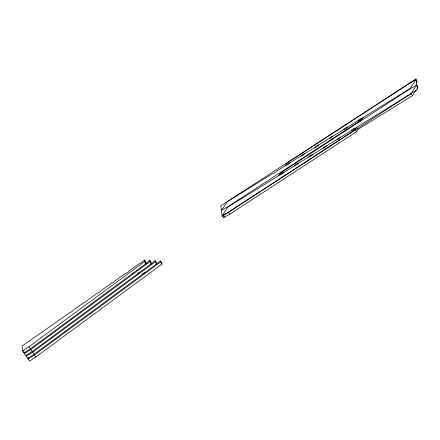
<?xml version="1.0" encoding="UTF-8"?>
<svg xmlns="http://www.w3.org/2000/svg" width="440" height="440" viewBox="0 0 440 440"><rect width="100%" height="100%" fill="white"/><g stroke="black" fill="none" stroke-linecap="round" stroke-linejoin="round"><path stroke-width="0.66" d="M280.462 174.477L280.517 174.356A2.09 0.385 -34 0 1 282.464 172.782A2.09 0.385 -34 0 1 283.949 172.293L283.927 172.337A2.09 0.385 -34 0 1 282.211 173.855A2.09 0.385 -34 0 1 280.467 174.576L227.86 207.048L222.167 215.837M290.312 162.575L290.252 162.734A2.09 0.385 -34 0 1 288.31 164.302A2.09 0.385 -34 0 1 286.825 164.791L286.891 164.637A2.09 0.385 -34 0 1 288.838 163.059A2.09 0.385 -34 0 1 290.323 162.569L301.048 155.958M294.663 165.721L294.723 165.561A2.09 0.385 -34 0 1 296.67 163.988A2.09 0.385 -34 0 1 298.155 163.499L298.089 163.658A2.09 0.385 -34 0 1 296.142 165.231A2.09 0.385 -34 0 1 294.663 165.721L283.932 172.348M304.519 153.78L304.458 153.94A2.09 0.385 -34 0 1 302.517 155.507A2.09 0.385 -34 0 1 301.032 155.996L301.098 155.837A2.09 0.385 -34 0 1 303.039 154.27A2.09 0.385 -34 0 1 304.519 153.78L315.255 147.163M318.731 144.986L318.665 145.139A2.09 0.385 -34 0 1 316.723 146.713A2.09 0.385 -34 0 1 315.238 147.202L315.304 147.043A2.09 0.385 -34 0 1 317.251 145.47A2.09 0.385 -34 0 1 318.736 144.98L329.466 138.364A2.09 0.385 -34 0 0 330.93 137.918A2.09 0.385 -34 0 0 332.871 136.345L332.937 136.186A2.09 0.385 -34 0 0 331.458 136.67A2.09 0.385 -34 0 0 329.516 138.243L329.445 138.408M343.657 129.608L343.717 129.454A2.09 0.385 -34 0 1 345.664 127.875A2.09 0.385 -34 0 1 347.149 127.386L347.077 127.551A2.09 0.385 -34 0 1 345.136 129.118A2.09 0.385 -34 0 1 343.657 129.608L332.921 136.23M354.97 128.249A2.09 0.385 -34 0 0 353.227 128.97A2.09 0.385 -34 0 0 351.505 130.477L351.489 130.537A2.09 0.385 -34 0 0 352.974 130.048A2.09 0.385 -34 0 0 354.915 128.475L354.959 128.255M357.874 120.758A2.09 0.385 -34 0 1 359.601 119.251A2.09 0.385 -34 0 1 361.339 118.531L361.29 118.756A2.09 0.385 -34 0 1 359.343 120.324A2.09 0.385 -34 0 1 357.863 120.813L347.127 127.43M222.706 216.046L223.74 217.58L224.472 216.447M278.641 175.604L280.099 173.36L410.553 88.534L416.62 85.102L418 87.147L416.9 88.842M285.016 165.886L286.715 163.257L409.822 83.21L415.888 79.778L417.269 81.824L416.537 82.957M222.139 215.655L228.431 212.102L355.212 129.663L356.791 127.226M363.16 117.502L361.829 119.559L227.7 206.778L221.628 210.21L227.128 201.724L272.635 173.652A2.09 0.385 -34 0 0 274.373 172.931A2.09 0.385 -34 0 0 276.1 171.424L286.841 164.753M223.74 217.58L229.806 214.148L356.587 131.709L358.166 129.272L357.478 128.249M415.888 79.778L410.394 88.259L361.334 118.635M354.965 128.354L411.125 93.583L416.62 85.102M358.077 129.327L412.5 95.629L416.168 89.975M22.66 350.861L28.974 346.753L144.705 261.464L144.502 259.996L142.774 261.3A2.09 0.385 -34 0 1 141.317 262.707A2.09 0.385 -34 0 1 139.359 263.643L128.893 271.062A2.09 0.385 -34 0 1 127.435 272.464A2.09 0.385 -34 0 1 125.477 273.405L115.016 280.819A2.09 0.385 -34 0 1 113.553 282.222A2.09 0.385 -34 0 1 111.595 283.162L101.134 290.582A2.09 0.385 -34 0 1 99.671 291.984A2.09 0.385 -34 0 1 97.713 292.919L87.252 300.339A2.09 0.385 -34 0 1 85.789 301.741A2.09 0.385 -34 0 1 83.831 302.682L73.343 310.046A2.09 0.385 -34 0 1 72.177 311.317A2.09 0.385 -34 0 1 70.054 312.444L22 346.12L22.66 350.861L24.035 352.908L30.355 348.799L146.08 263.511L145.877 262.042L144.502 259.996M149.809 260.288L151.19 262.334L151.377 263.692L32.192 351.527L25.878 355.636L24.497 353.59L30.811 349.481L149.996 261.646L149.809 260.288L148.082 261.591A2.09 0.385 -34 0 1 145.514 263.659M155.117 260.574L156.497 262.62L156.668 263.874L34.029 354.255L27.715 358.364L26.334 356.318L32.654 352.209L155.293 261.828L155.117 260.574L153.395 261.877A2.09 0.385 -34 0 1 152.157 263.126A2.09 0.385 -34 0 1 150.161 264.209M160.424 260.865L161.805 262.911L161.964 264.055L35.865 356.983L29.552 361.091L28.171 359.046L34.491 354.937L160.584 262.009L160.424 260.865L158.648 262.114A2.09 0.385 -34 0 1 157.465 263.417A2.09 0.385 -34 0 1 155.474 264.495M298.133 163.543L308.886 156.882M312.34 154.743L323.092 148.088M326.546 145.948L337.298 139.293M340.752 137.154L351.494 130.499M411.125 93.583L412.5 95.629M355.212 129.663L356.587 131.709M228.431 212.102L229.806 214.148M160.584 262.009L161.964 264.055M155.293 261.828L156.668 263.874M149.996 261.646L151.377 263.692M144.705 261.464L146.08 263.511M28.974 346.753L30.355 348.799M30.811 349.481L32.192 351.527M32.654 352.209L34.029 354.255M34.491 354.937L35.865 356.983M27.984 357.693L28.171 359.046M26.147 354.965L26.334 356.318M24.31 352.236L24.497 353.59M23.848 351.555L24.035 352.908M138.688 272.569A2.09 0.385 -34 0 1 137.825 273.196M145.145 263.824A2.09 0.385 -34 0 1 144.854 263.918M132.517 272.905A2.09 0.385 -34 0 1 132.061 273.185M144.777 272.074A2.09 0.385 -34 0 1 144.617 272.288M144.353 272.558A2.09 0.385 -34 0 1 144.001 272.861M143.132 273.482A2.09 0.385 -34 0 1 142.681 273.763M308.93 156.767L308.869 156.921A2.09 0.385 -34 0 0 310.349 156.431A2.09 0.385 -34 0 0 312.296 154.864L312.356 154.704A2.09 0.385 -34 0 0 310.871 155.194A2.09 0.385 -34 0 0 308.93 156.767M323.136 147.966L323.076 148.126A2.09 0.385 -34 0 0 324.561 147.637A2.09 0.385 -34 0 0 326.502 146.069L326.562 145.91A2.09 0.385 -34 0 0 325.089 146.394A2.09 0.385 -34 0 0 323.142 147.966M337.343 139.172L337.282 139.332A2.09 0.385 -34 0 0 338.767 138.842A2.09 0.385 -34 0 0 340.709 137.269L340.769 137.115A2.09 0.385 -34 0 0 339.295 137.599A2.09 0.385 -34 0 0 337.354 139.167M415.998 78.909L220.781 205.854L222.244 216.409L417.461 89.463L415.998 78.909"/></g></svg>
